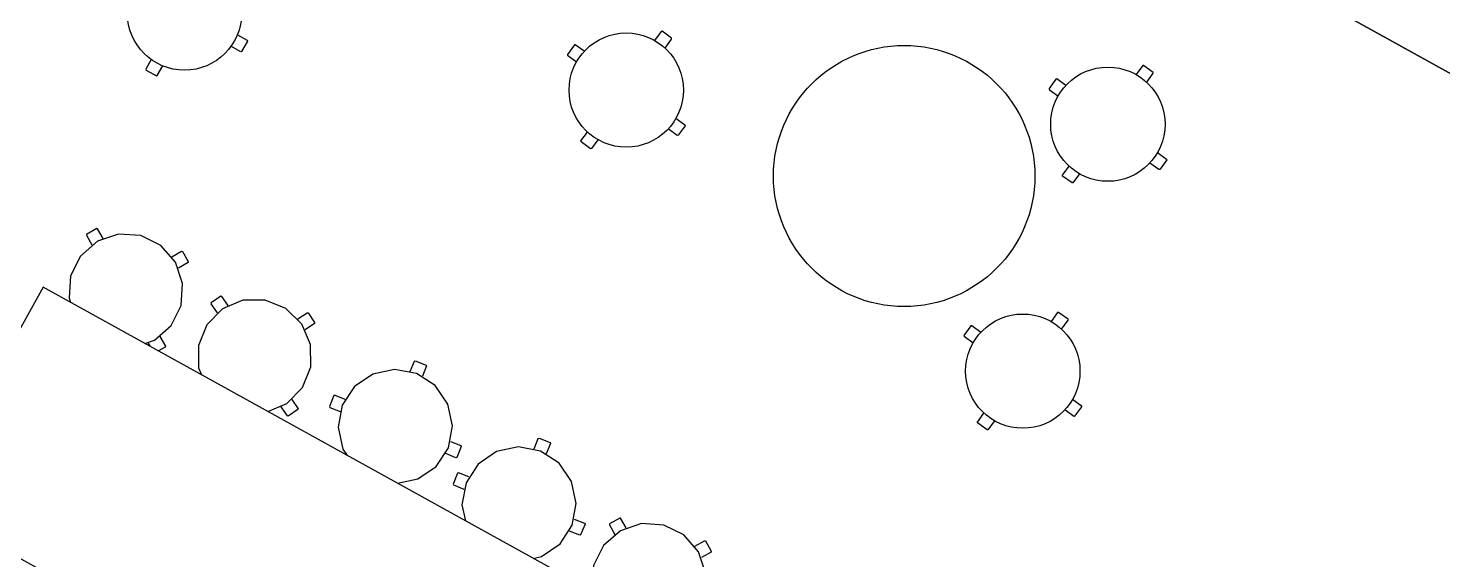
# Model space of a CAD drawing. Header units: metres. Extents: x 2.5 to 42.6, y 0.9 to 31.9.
# Drawn here: x 23.863 to 25.567, y 14.218 to 14.859 of the extents above; entities that cross this region are included whole.
import ezdxf

# ---------------------------------------------------------------- set-up
doc = ezdxf.new("R2010")
doc.units = ezdxf.units.M
doc.layers.add('ARREDI', color=9, linetype='Continuous')
doc.layers.add('PARETI_STRUTTURE', color=7, linetype='Continuous')

msp = doc.modelspace()

# ---------------------------------------------------------------- linework, layer by layer
at = {"layer": 'ARREDI'}
for points in [[(24.1151, 14.8511), (24.1268, 14.8446)], [(24.6257, 14.8552), (24.6178, 14.8444)], [(24.6268, 14.8554), (24.6257, 14.8552)], [(24.6382, 14.847), (24.6268, 14.8554)], [(24.6305, 14.8351), (24.6384, 14.8459)], [(24.6384, 14.8459), (24.6382, 14.847)], [(24.1192, 14.8308), (24.1074, 14.8373)], [(24.1202, 14.8311), (24.1192, 14.8308)], [(24.1271, 14.8435), (24.1202, 14.8311)], [(24.1268, 14.8446), (24.1271, 14.8435)], [(24.5212, 14.8391), (24.5128, 14.8276)], [(24.5223, 14.8392), (24.5212, 14.8391)], [(24.5331, 14.8313), (24.5223, 14.8392)], [(24.0113, 14.8213), (24.0048, 14.8096)], [(24.0186, 14.802), (24.0251, 14.8137)], [(24.5128, 14.8276), (24.513, 14.8265)], [(24.513, 14.8265), (24.5238, 14.8186)], [(25.206, 14.814), (25.1981, 14.8032)], [(25.2071, 14.8142), (25.206, 14.814)], [(25.2186, 14.8058), (25.2071, 14.8142)], [(24.0048, 14.8096), (24.0051, 14.8085)], [(24.0051, 14.8085), (24.0175, 14.8017)], [(24.0175, 14.8017), (24.0186, 14.802)], [(25.1015, 14.7978), (25.0931, 14.7864)], [(25.1026, 14.798), (25.1015, 14.7978)], [(25.1134, 14.79), (25.1026, 14.798)], [(25.2108, 14.7939), (25.2187, 14.8047)], [(25.2187, 14.8047), (25.2186, 14.8058)], [(25.0931, 14.7864), (25.0933, 14.7853)], [(25.0933, 14.7853), (25.1041, 14.7773)], [(24.6436, 14.7505), (24.6544, 14.7425)], [(24.529, 14.7231), (24.5369, 14.7339)], [(24.6451, 14.7298), (24.6343, 14.7377)], [(24.6462, 14.73), (24.6451, 14.7298)], [(24.6546, 14.7414), (24.6462, 14.73)], [(24.6544, 14.7425), (24.6546, 14.7414)], [(24.5292, 14.722), (24.529, 14.7231)], [(24.5406, 14.7136), (24.5292, 14.722)], [(24.5417, 14.7138), (24.5406, 14.7137)], [(24.5496, 14.7246), (24.5417, 14.7138)], [(25.2239, 14.7092), (25.2347, 14.7013)], [(25.1093, 14.6819), (25.1172, 14.6927)], [(25.2254, 14.6886), (25.2146, 14.6965)], [(25.2349, 14.7002), (25.2265, 14.6887)], [(25.2347, 14.7013), (25.2349, 14.7002)], [(25.1095, 14.6808), (25.1093, 14.6819)], [(25.1209, 14.6724), (25.1095, 14.6808)], [(25.13, 14.6834), (25.122, 14.6726)], [(25.2265, 14.6887), (25.2254, 14.6886)], [(25.122, 14.6726), (25.1209, 14.6724)], [(24.0405, 14.5768), (24.0228, 14.597), (23.9987, 14.6089), (23.9718, 14.6107), (23.9464, 14.602), (23.9261, 14.5843), (23.9142, 14.5602), (23.9125, 14.5334), (23.9141, 14.5284)], [(23.9334, 14.6104), (23.9331, 14.6094)], [(23.9331, 14.6093), (23.9398, 14.5977)], [(23.9457, 14.6175), (23.9334, 14.6104)], [(23.9467, 14.6172), (23.9457, 14.6175)], [(23.9534, 14.6056), (23.9467, 14.6172)], [(24.0362, 14.5834), (24.0478, 14.5901)], [(24.0478, 14.5901), (24.0489, 14.5898)], [(24.0489, 14.5898), (24.0559, 14.5775)], [(24.0037, 14.4788), (24.0152, 14.4826), (24.0354, 14.5004), (24.0473, 14.5245), (24.0491, 14.5513), (24.0405, 14.5768)], [(24.0556, 14.5764), (24.044, 14.5697)], [(24.0559, 14.5775), (24.0556, 14.5764)], [(24.1928, 14.5021), (24.1736, 14.521), (24.1487, 14.5311), (24.1218, 14.5309), (24.0971, 14.5204), (24.0782, 14.5012), (24.0681, 14.4763), (24.0683, 14.4494), (24.0719, 14.441)], [(24.0835, 14.5278), (24.0833, 14.5267)], [(24.0833, 14.5267), (24.0908, 14.5156)], [(24.0952, 14.5357), (24.0835, 14.5278)], [(24.0963, 14.5355), (24.0952, 14.5357)], [(24.1038, 14.5244), (24.0963, 14.5355)], [(24.188, 14.5084), (24.1991, 14.5159)], [(24.1991, 14.5159), (24.2002, 14.5157)], [(24.2002, 14.5157), (24.2081, 14.504)], [(25.1035, 14.5161), (25.0956, 14.5053)], [(25.1046, 14.5163), (25.1035, 14.5162)], [(25.116, 14.5079), (25.1046, 14.5163)], [(25.1083, 14.496), (25.1162, 14.5068)], [(25.1162, 14.5068), (25.116, 14.5079)], [(24.0218, 14.487), (24.0285, 14.4754)], [(24.1517, 14.3967), (24.1745, 14.4064), (24.1934, 14.4256), (24.2035, 14.4505), (24.2033, 14.4774), (24.1928, 14.5021)], [(24.2079, 14.5029), (24.1968, 14.4954)], [(24.2081, 14.504), (24.2079, 14.5029)], [(24.999, 14.5), (24.9906, 14.4885)], [(24.9906, 14.4885), (24.9908, 14.4874)], [(24.9908, 14.4874), (25.0016, 14.4795)], [(25.0001, 14.5001), (24.999, 14.5)], [(25.0109, 14.4922), (25.0001, 14.5001)], [(24.0105, 14.475), (24.0082, 14.4791)], [(24.0282, 14.4743), (24.0202, 14.4697)], [(24.0285, 14.4754), (24.0282, 14.4743)], [(24.3235, 14.4451), (24.3285, 14.4575)], [(24.3285, 14.4575), (24.3295, 14.458)], [(24.3295, 14.458), (24.3427, 14.4527)], [(24.331, 14.4426), (24.3046, 14.4475), (24.2783, 14.4419), (24.2561, 14.4267), (24.2414, 14.4042), (24.2365, 14.3778), (24.2421, 14.3514), (24.2474, 14.3437)], [(24.3081, 14.3101), (24.3326, 14.3153), (24.3547, 14.3305), (24.3694, 14.353), (24.3743, 14.3794), (24.3687, 14.4057), (24.3535, 14.4279), (24.331, 14.4426)], [(24.3431, 14.4517), (24.3381, 14.4392)], [(24.3427, 14.4527), (24.3431, 14.4517)], [(24.1753, 14.3913), (24.1678, 14.4024)], [(24.1808, 14.4112), (24.1883, 14.4001)], [(24.2313, 14.4159), (24.2261, 14.4027)], [(24.2261, 14.4027), (24.2265, 14.4017)], [(24.2323, 14.4163), (24.2313, 14.4159)], [(24.2448, 14.4113), (24.2323, 14.4163)], [(25.1214, 14.4114), (25.1322, 14.4034)], [(25.1324, 14.4023), (25.124, 14.3909)], [(25.1322, 14.4034), (25.1324, 14.4023)], [(24.1764, 14.3911), (24.1753, 14.3913)], [(24.1881, 14.399), (24.1764, 14.3911)], [(24.1883, 14.4001), (24.1881, 14.399)], [(24.2265, 14.4017), (24.2389, 14.3967)], [(25.0068, 14.384), (25.0147, 14.3948)], [(25.0274, 14.3855), (25.0195, 14.3747)], [(25.1229, 14.3907), (25.1121, 14.3986)], [(25.124, 14.3909), (25.1229, 14.3907)], [(25.007, 14.3829), (25.0068, 14.384)], [(25.0184, 14.3746), (25.0069, 14.3829)], [(25.0195, 14.3747), (25.0184, 14.3746)], [(24.3719, 14.3605), (24.3844, 14.3555)], [(24.3848, 14.3545), (24.3795, 14.3413)], [(24.3844, 14.3555), (24.3848, 14.3545)], [(24.4802, 14.349), (24.4537, 14.3539), (24.4274, 14.3483), (24.4053, 14.3331), (24.3906, 14.3106), (24.3857, 14.2842), (24.3898, 14.2648)], [(24.4727, 14.3515), (24.4777, 14.364)], [(24.4777, 14.364), (24.4787, 14.3644)], [(24.4787, 14.3644), (24.4919, 14.3591)], [(24.4923, 14.3581), (24.4873, 14.3457)], [(24.4919, 14.3591), (24.4923, 14.3581)], [(24.3785, 14.3409), (24.3661, 14.3459)], [(24.3795, 14.3413), (24.3785, 14.3409)], [(24.4715, 14.2195), (24.4817, 14.2217), (24.5039, 14.2369), (24.5186, 14.2594), (24.5235, 14.2859), (24.5179, 14.3122), (24.5027, 14.3343), (24.4802, 14.349)], [(24.3805, 14.3223), (24.3752, 14.3091)], [(24.3815, 14.3227), (24.3805, 14.3223)], [(24.394, 14.3178), (24.3815, 14.3227)], [(24.3752, 14.3091), (24.3757, 14.3081)], [(24.3757, 14.3081), (24.3881, 14.3031)], [(24.5211, 14.2669), (24.5335, 14.2619)], [(24.5759, 14.2682), (24.5636, 14.2611)], [(24.5769, 14.2679), (24.5759, 14.2682)], [(24.5836, 14.2563), (24.5769, 14.2679)], [(24.5277, 14.2473), (24.5152, 14.2523)], [(24.534, 14.2609), (24.5287, 14.2478)], [(24.5335, 14.2619), (24.534, 14.2609)], [(24.6707, 14.2275), (24.653, 14.2477), (24.6289, 14.2596), (24.602, 14.2614), (24.5766, 14.2527), (24.5564, 14.235), (24.5444, 14.2109), (24.5427, 14.1841), (24.5444, 14.1791)], [(24.5636, 14.2611), (24.5633, 14.2601)], [(24.5633, 14.26), (24.57, 14.2484)], [(24.5287, 14.2478), (24.5277, 14.2473)], [(24.6664, 14.2341), (24.678, 14.2408)], [(24.678, 14.2408), (24.6791, 14.2405)], [(24.6791, 14.2405), (24.6862, 14.2282)], [(24.6339, 14.1295), (24.6454, 14.1333), (24.6656, 14.1511), (24.6775, 14.1752), (24.6793, 14.202), (24.6707, 14.2275)], [(24.6859, 14.2271), (24.6742, 14.2204)], [(24.6861, 14.2282), (24.6859, 14.2271)]]:
    msp.add_lwpolyline(points, dxfattribs=at)
msp.add_lwpolyline([(23.7356, 14.2844), (24.3658, 13.9351), (24.5112, 14.1975), (23.881, 14.5468)], close=True, dxfattribs=at)
for centre, radius in [((24.0514, 14.8774), 0.0689), ((24.5837, 14.7845), 0.0689), ((24.9186, 14.6808), 0.1575), ((25.164, 14.7433), 0.0689), ((25.0615, 14.4454), 0.0689)]:
    msp.add_circle(centre, radius, dxfattribs=at)
at = {"layer": 'PARETI_STRUTTURE'}
msp.add_lwpolyline([(24.9133, 15.1724), (27.3284, 13.8338)], close=True, dxfattribs=at)

doc.saveas('drawing.dxf')
